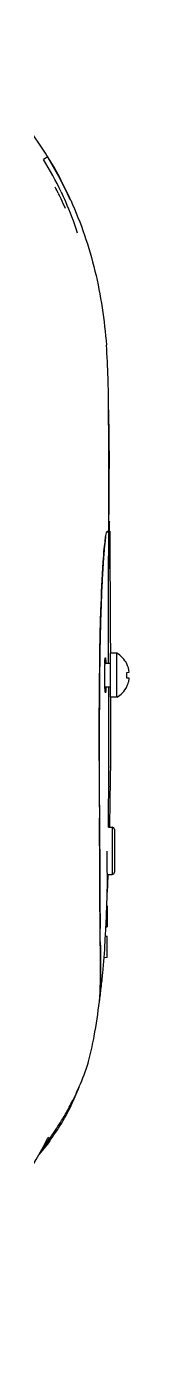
# Model space of a CAD drawing. Header units: millimetres. Extents: x 0 to 841, y 0 to 594.
# Drawn here: x 299.9 to 305.5, y 279.4 to 363.3 of the extents above; entities that cross this region are included whole.
import ezdxf

# ---------------------------------------------------------------- set-up
doc = ezdxf.new("R2010")
doc.units = ezdxf.units.MM
doc.header["$LTSCALE"] = 46.255
doc.layers.get('0').update_dxf_attribs({"linetype": 'CONTINUOUS'})
doc.layers.add('AXIS', color=7, linetype='CONTINUOUS')

msp = doc.modelspace()

# ---------------------------------------------------------------- linework, layer by layer
at = {"color": 7, "linetype": 'CONTINUOUS'}
for p, q in [((300.256, 354.992), (299.981, 354.818)), ((300.968, 353.747), (300.11, 355.223)), ((300.256, 354.992), (300.207, 355.067)), ((301.399, 352.909), (300.968, 353.747)), ((300.923, 352.689), (300.946, 352.644)), ((304.145, 336.919), (304.143, 337.683)), ((304.149, 331.088), (304.15, 331.3)), ((304.151, 331.08), (304.153, 331.224)), ((304.151, 331.08), (304.151, 331.059)), ((304.151, 331.059), (304.151, 331.038)), ((304.195, 331.088), (304.197, 331.222)), ((304.195, 331.046), (304.195, 331.088)), ((304.217, 331.218), (304.22, 330.799)), ((304.256, 320.679), (304.256, 323.478)), ((304.656, 323.478), (304.256, 323.478)), ((304.656, 320.678), (304.656, 323.478)), ((304.256, 322.828), (303.895, 322.828)), ((305.297, 322.794), (305.307, 322.798)), ((305.297, 322.257), (305.454, 322.272)), ((303.555, 321.247), (303.554, 321.03)), ((303.556, 321.351), (303.555, 321.267)), ((303.555, 321.267), (303.555, 321.247)), ((304.256, 321.328), (303.905, 321.328)), ((305.454, 321.885), (305.297, 321.9)), ((305.307, 321.359), (305.297, 321.363)), ((304.656, 320.678), (304.256, 320.678)), ((303.539, 316.66), (303.539, 316.079)), ((304.15, 316.282), (304.15, 316.236)), ((303.541, 315.17), (303.542, 314.978)), ((304.145, 315.044), (304.145, 314.988)), ((304.208, 312.433), (304.246, 314.121)), ((304.125, 312.43), (304.356, 312.43)), ((304.356, 312.43), (304.356, 309.43)), ((304.506, 312.28), (304.506, 309.58)), ((303.579, 309.613), (303.579, 309.521)), ((303.579, 309.521), (303.579, 309.452)), ((303.579, 309.452), (303.581, 309.092)), ((304.069, 308.343), (304.086, 308.75)), ((304.072, 309.43), (304.356, 309.43)), ((304.077, 309.414), (304.077, 309.407)), ((304.086, 308.75), (304.113, 309.43)), ((304.02, 307.292), (304.023, 307.378)), ((304.056, 307.441), (304.025, 307.444)), ((304.056, 307.441), (304.056, 306.105)), ((303.951, 305.846), (303.983, 306.462)), ((303.964, 306.105), (304.056, 306.105)), ((304.056, 305.505), (303.932, 305.505)), ((304.056, 304.169), (304.056, 305.505)), ((303.921, 305.167), (303.925, 305.226)), ((304.056, 304.169), (303.849, 304.151)), ((303.611, 302.456), (303.61, 302.426)), ((303.61, 302.426), (303.61, 302.397)), ((303.555, 301.369), (303.554, 301.364)), ((303.555, 301.374), (303.555, 301.369)), ((299.706, 291.659), (300.257, 292.318)), ((300.256, 292.391), (300.222, 292.35)), ((300.256, 292.319), (300.439, 292.57)), ((300.256, 292.389), (300.256, 292.391)), ((300.257, 292.318), (300.256, 292.389))]:
    msp.add_line(p, q, dxfattribs=at)
for points in [[(300.11, 355.223), (299.025, 356.819), (297.692, 358.492), (296.125, 360.177), (294.377, 361.791), (292.498, 363.263)], [(304.27, 323.479), (304.263, 324.768), (304.248, 327.244), (304.237, 328.837)], [(304.246, 314.121), (304.276, 316.644), (304.284, 319.371), (304.281, 320.679)], [(275.144, 279.402), (279.201, 279.991), (282.729, 280.631), (285.9, 281.32), (288.836, 282.071), (291.487, 282.969), (293.641, 284.169), (295.245, 285.552), (296.646, 287.091), (297.895, 288.74), (298.864, 290.219), (299.524, 291.334), (299.964, 292.121), (300.252, 292.648), (300.317, 292.766)]]:
    msp.add_lwpolyline(points, dxfattribs=at)
for centre, radius, start, end in [((283.25, 344.318), 19.753, 25.28836, 32.11071), ((283.437, 344.452), 19.848, 31.36032, 32.07304), ((282.948, 344.16), 20.418, 25.36358, 31.34458), ((281.194, 342.769), 22.083, 26.69233, 27.77476), ((281.556, 342.951), 21.678, 25.61049, 26.56133), ((281.851, 343.092), 21.35, 23.7833, 25.61181), ((281.816, 343.602), 21.68, 23.82897, 25.41499), ((279.35, 342.041), 24.582, 24.83693, 26.23955), ((281.461, 343.444), 22.068, 23.45253, 23.83238), ((279.354, 342.043), 24.578, 24.49568, 24.83689), ((62.933, 337.343), 241.21, 0.23802, 0.39853), ((218.726, 336.39), 85.453, 1.31149, 1.76449), ((205.374, 336.092), 98.809, 0.72629, 1.30672), ((309.019, 330.022), 5.136, 170.56294, 171.49237), ((303.275, 330.829), 0.911, 15.97046, 16.92754), ((421.296, 330.139), 117.104, 179.55615, 179.67054), ((344.173, 326.542), 40.471, 175.6634, 176.0278), ((333.328, 327.374), 29.593, 175.02599, 175.68263), ((402.997, 323.064), 99.398, 177.0641, 177.25178), ((424.716, 322.036), 121.142, 177.25854, 178.02687), ((424.343, 322.066), 120.768, 178.28836, 178.58679), ((418.894, 322.221), 115.316, 178.01918, 178.28429), ((303.873, 322.078), 1.604, 26.72436, 60.7733), ((315.463, 322.477), 11.574, 178.27808, 178.57851), ((303.856, 322.079), 1.609, 6.89808, 26.40947), ((303.605, 322.078), 1.702, 353.96286, 6.03714), ((-684.981, 317.945), 989.132, 359.903631, 0.195952), ((303.873, 322.078), 1.604, 299.2267, 333.27564), ((303.858, 322.078), 1.608, 333.58705, 337.58431), ((303.857, 322.078), 1.608, 337.58525, 341.18451), ((303.856, 322.078), 1.609, 341.18513, 344.45923), ((303.856, 322.078), 1.61, 344.45986, 347.48324), ((303.855, 322.078), 1.61, 347.48365, 350.337), ((303.855, 322.078), 1.61, 350.33739, 353.09835), ((842.466, 317.282), 538.925, 179.60148, 179.88327), ((1074.841, 316.354), 771.302, 179.849551, 179.977292), ((628.695, 315.797), 325.154, 179.84751, 180.49193), ((-206.237, 317.443), 510.388, 359.73059, 359.86448), ((731.022, 316.45), 427.483, 180.04972, 180.17164), ((802.402, 316.799), 498.864, 180.20921, 180.43839), ((-114.849, 316.995), 418.999, 359.4985, 359.72559), ((-60.108, 316.533), 364.256, 359.35456, 359.49575), ((304.356, 312.28), 0.15, 0, 90), ((304.356, 309.58), 0.15, 270, 360), ((148.946, 312.486), 155.161, 358.11347, 358.86322), ((203.263, 310.813), 100.819, 357.52853, 358.15779), ((209.312, 310.556), 94.765, 357.52621, 358.0264), ((25.547, 302.583), 278.074, 0.53223, 0.70252), ((140.107, 314.515), 164.073, 356.75579, 356.97134), ((248.029, 308.53), 55.994, 354.51386, 356.55653), ((256.652, 307.734), 47.333, 353.32564, 354.47477), ((260.527, 307.279), 43.432, 352.17241, 353.32798), ((283.235, 302.878), 20.38, 358.10688, 358.64867), ((290.418, 301.088), 12.926, 343.7227, 345.32809), ((288.427, 301.201), 14.798, 333.6316, 338.47354), ((283.237, 304.573), 20.888, 332.99083, 335.09029), ((285.471, 303.525), 18.421, 335.11889, 335.78468), ((287.035, 301.769), 16.302, 338.41168, 339.1635), ((284.691, 303.776), 19.231, 328.82581, 331.18299), ((284.411, 303.93), 19.551, 331.18411, 331.69776), ((283.315, 304.516), 20.793, 331.7067, 333.03256), ((285.082, 303.535), 18.771, 325.23849, 328.83919), ((285.503, 303.247), 18.261, 323.64969, 325.22538), ((291.552, 299.484), 11.229, 322.5772, 326.79179), ((274.933, 313.102), 32.714, 319.74327, 320.62797), ((285.704, 303.099), 18.012, 322.20362, 323.05881), ((285.646, 303.143), 18.084, 323.05859, 323.46217), ((285.61, 303.169), 18.129, 323.46208, 323.64799), ((291.955, 299.181), 10.724, 320.72175, 322.55551), ((264.38, 304.756), 37.947, 340.98385, 341.29661)]:
    msp.add_arc(centre, radius, start, end, dxfattribs=at)
for points, knots in [([(301.11, 352.756), (301.203, 352.56), (301.57, 351.752), (301.908, 350.873), (302.141, 350.171)], [0, 0, 0, 0, 0.247113, 1, 1, 1, 1]), ([(301.72, 352.233), (302.377, 350.791), (303.41, 347.769), (303.872, 344.617), (303.997, 343.036)], [0, 0, 0, 0, 0.499919, 1, 1, 1, 1]), ([(304.153, 331.224), (304.157, 331.731), (304.177, 333.771), (304.195, 335.812), (304.175, 337.345)], [0, 0, 0, 0, 0.248606, 1, 1, 1, 1]), ([(304.197, 331.222), (304.197, 331.308), (304.199, 331.429), (304.201, 331.58), (304.202, 331.669), (304.205, 331.737), (304.202, 331.792), (304.21, 331.815), (304.204, 331.837), (304.208, 331.837)], [0, 0, 0, 0, 0.418768, 0.591142, 0.735502, 0.849987, 0.932849, 0.983043, 1, 1, 1, 1]), ([(303.797, 329.285), (303.815, 329.563), (303.846, 330.027), (303.921, 330.611), (303.957, 330.974), (304.013, 331.146), (304.04, 331.192)], [0, 0, 0, 0, 0.433085, 0.722581, 0.917103, 1, 1, 1, 1]), ([(303.94, 330.782), (303.931, 330.727), (303.893, 330.447), (303.866, 330.166), (303.846, 329.94)], [0, 0, 0, 0, 0.197043, 1, 1, 1, 1]), ([(304.147, 331.095), (304.138, 331.125), (304.126, 331.167), (304.09, 331.212), (304.075, 331.212)], [0, 0, 0, 0, 0.675033, 1, 1, 1, 1]), ([(304.076, 331.224), (304.093, 331.224), (304.127, 331.168), (304.14, 331.123), (304.149, 331.088)], [0, 0, 0, 0, 0.320503, 1, 1, 1, 1]), ([(304.141, 322.828), (304.139, 323.506), (304.132, 326.242), (304.135, 328.979), (304.151, 331.038)], [0, 0, 0, 0, 0.247514, 1, 1, 1, 1]), ([(304.212, 328.837), (304.208, 328.837), (304.211, 328.859), (304.204, 328.882), (304.205, 328.938), (304.201, 329.007), (304.2, 329.098), (304.197, 329.25), (304.194, 329.477), (304.192, 329.781), (304.191, 330.116), (304.192, 330.463), (304.193, 330.697), (304.194, 330.813)], [0, 0, 0, 0, 0.005485, 0.021401, 0.047615, 0.083796, 0.129389, 0.183802, 0.315879, 0.472678, 0.645441, 0.824541, 1, 1, 1, 1]), ([(304.22, 330.799), (304.221, 330.684), (304.222, 330.451), (304.224, 330.106), (304.224, 329.773), (304.224, 329.471), (304.223, 329.246), (304.221, 329.095), (304.22, 329.006), (304.218, 328.937), (304.218, 328.882), (304.212, 328.858), (304.215, 328.837), (304.212, 328.837)], [0, 0, 0, 0, 0.176151, 0.355576, 0.52839, 0.685058, 0.816892, 0.871168, 0.916621, 0.952668, 0.978766, 0.994583, 1, 1, 1, 1]), ([(303.61, 325.018), (303.62, 325.413), (303.665, 326.836), (303.726, 328.26), (303.797, 329.285)], [0, 0, 0, 0, 0.277885, 1, 1, 1, 1]), ([(303.8, 329.346), (303.794, 329.255), (303.767, 328.858), (303.745, 328.461), (303.729, 328.155)], [0, 0, 0, 0, 0.228411, 1, 1, 1, 1]), ([(303.553, 321.023), (303.556, 321.364), (303.573, 322.696), (303.584, 324.028), (303.61, 325.018)], [0, 0, 0, 0, 0.25626, 1, 1, 1, 1]), ([(303.612, 325.044), (303.605, 324.761), (303.579, 323.53), (303.564, 322.299), (303.556, 321.351)], [0, 0, 0, 0, 0.230378, 1, 1, 1, 1]), ([(303.894, 322.825), (303.896, 322.879), (303.9, 322.97), (303.905, 323.094), (303.916, 323.149), (303.917, 323.194), (303.925, 323.194)], [0, 0, 0, 0, 0.437163, 0.753818, 0.937873, 1, 1, 1, 1]), ([(303.925, 323.194), (303.932, 323.194), (303.935, 323.153), (303.947, 323.101), (303.953, 322.982), (303.958, 322.894), (303.96, 322.841)], [0, 0, 0, 0, 0.060464, 0.237918, 0.550183, 1, 1, 1, 1]), ([(303.902, 321.377), (303.898, 321.487), (303.886, 321.949), (303.884, 322.412), (303.893, 322.764)], [0, 0, 0, 0, 0.237714, 1, 1, 1, 1]), ([(303.939, 320.962), (303.931, 320.962), (303.929, 321.009), (303.916, 321.067), (303.91, 321.208), (303.904, 321.312), (303.902, 321.377)], [0, 0, 0, 0, 0.057725, 0.229534, 0.535205, 1, 1, 1, 1]), ([(303.969, 321.315), (303.967, 321.262), (303.963, 321.175), (303.958, 321.056), (303.947, 321.004), (303.946, 320.962), (303.939, 320.962)], [0, 0, 0, 0, 0.444006, 0.759196, 0.939749, 1, 1, 1, 1]), ([(303.542, 316.662), (303.543, 317.04), (303.543, 318.494), (303.545, 319.947), (303.553, 321.023)], [0, 0, 0, 0, 0.259882, 1, 1, 1, 1]), ([(303.578, 309.621), (303.577, 309.894), (303.57, 311.022), (303.559, 312.15), (303.553, 313.005)], [0, 0, 0, 0, 0.242461, 1, 1, 1, 1]), ([(303.553, 312.982), (303.554, 312.902), (303.556, 312.586), (303.558, 312.27), (303.56, 312.036)], [0, 0, 0, 0, 0.255665, 1, 1, 1, 1]), ([(303.56, 312.036), (303.562, 311.817), (303.569, 311.01), (303.576, 310.202), (303.579, 309.613)], [0, 0, 0, 0, 0.270681, 1, 1, 1, 1]), ([(304.071, 309.414), (304.065, 309.43), (304.06, 309.481), (304.052, 309.579), (304.047, 309.722), (304.041, 309.987), (304.04, 310.386), (304.043, 310.723), (304.046, 310.905)], [0, 0, 0, 0, 0.034671, 0.101678, 0.198487, 0.321817, 0.634014, 1, 1, 1, 1]), ([(303.608, 305.189), (303.602, 305.846), (303.581, 307.323), (303.582, 308.801), (303.578, 309.621)], [0, 0, 0, 0, 0.445031, 1, 1, 1, 1]), ([(303.581, 309.092), (303.581, 308.929), (303.582, 308.317), (303.583, 307.706), (303.586, 307.258)], [0, 0, 0, 0, 0.267317, 1, 1, 1, 1]), ([(304.077, 309.407), (304.076, 309.407), (304.073, 309.409), (304.072, 309.412), (304.071, 309.414)], [0, 0, 0, 0, 0.361696, 1, 1, 1, 1]), ([(304.03, 307.572), (304.034, 307.681), (304.038, 307.833), (304.045, 308.022), (304.048, 308.133), (304.053, 308.218), (304.05, 308.287), (304.061, 308.316), (304.053, 308.343), (304.057, 308.343)], [0, 0, 0, 0, 0.421299, 0.592893, 0.7366, 0.850598, 0.933126, 0.983143, 1, 1, 1, 1]), ([(303.586, 307.258), (303.587, 307.15), (303.591, 306.728), (303.596, 306.306), (303.6, 305.993)], [0, 0, 0, 0, 0.257185, 1, 1, 1, 1]), ([(303.618, 303.191), (303.618, 303.342), (303.619, 304.008), (303.612, 304.674), (303.608, 305.189)], [0, 0, 0, 0, 0.226953, 1, 1, 1, 1]), ([(303.609, 305.166), (303.61, 304.987), (303.616, 304.304), (303.62, 303.62), (303.618, 303.116)], [0, 0, 0, 0, 0.262108, 1, 1, 1, 1]), ([(303.606, 302.24), (303.608, 302.309), (303.615, 302.626), (303.617, 302.943), (303.618, 303.191)], [0, 0, 0, 0, 0.21877, 1, 1, 1, 1]), ([(303.618, 303.116), (303.618, 303.057), (303.617, 302.838), (303.615, 302.618), (303.611, 302.456)], [0, 0, 0, 0, 0.264163, 1, 1, 1, 1]), ([(303.555, 301.374), (303.561, 301.438), (303.584, 301.726), (303.599, 302.015), (303.606, 302.24)], [0, 0, 0, 0, 0.222896, 1, 1, 1, 1])]:
    msp.add_open_spline(points, degree=3, knots=knots, dxfattribs=at)
for points in [[(304.106, 340.946), (304.086, 341.643), (304.052, 342.341), (303.997, 343.036)], [(304.137, 339.021), (304.132, 339.663), (304.124, 340.304), (304.106, 340.946)], [(304.143, 337.683), (304.142, 337.904), (304.141, 338.124), (304.14, 338.345)], [(304.15, 331.3), (304.156, 333.173), (304.149, 335.046), (304.145, 336.919)], [(304.04, 331.192), (304.048, 331.206), (304.06, 331.224), (304.076, 331.224)], [(303.221, 299.174), (303.356, 299.903), (303.462, 300.638), (303.555, 301.374)], [(302.923, 297.814), (303.04, 298.263), (303.136, 298.718), (303.221, 299.174)], [(302.271, 295.97), (302.489, 296.455), (302.677, 296.955), (302.826, 297.465)], [(300.946, 293.334), (301.219, 293.75), (301.465, 294.184), (301.686, 294.628)]]:
    msp.add_open_spline(points, degree=3, dxfattribs=at)
at = {"layer": 'AXIS', "color": 7, "linetype": 'CONTINUOUS'}
for p, q in [((304.125, 312.43), (304.356, 312.43)), ((304.072, 309.43), (304.356, 309.43))]:
    msp.add_line(p, q, dxfattribs=at)

doc.saveas('drawing.dxf')
